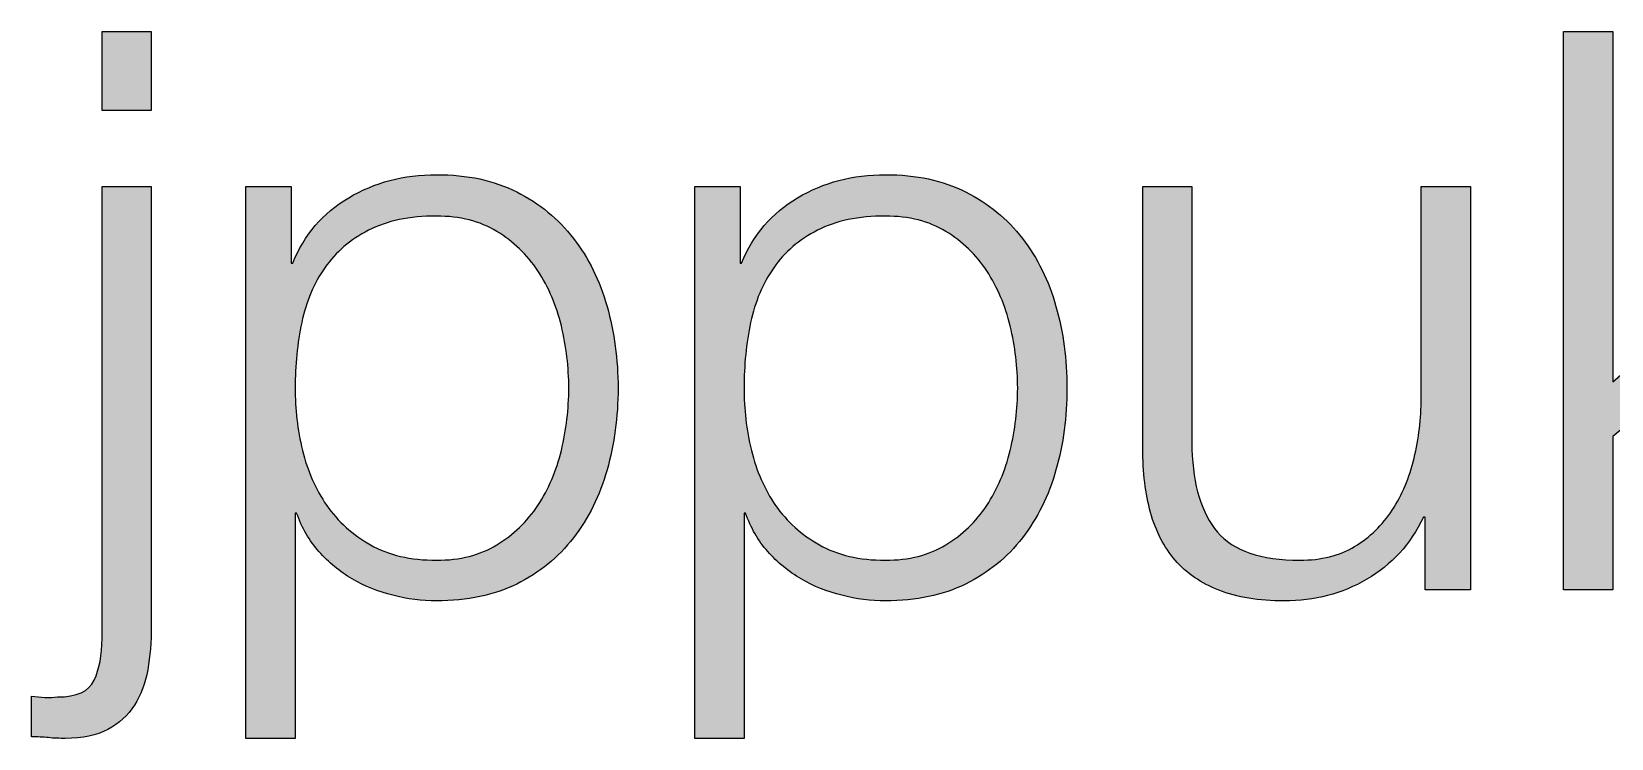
# Paper-space layout 'A4mask' of a CAD drawing. Extents: x 62 to 256, y -11 to 268.
# Drawn here: x 223.45 to 229.11, y 231.06 to 233.59 of the extents above; entities that cross this region are included whole.
import ezdxf
from ezdxf.enums import TextEntityAlignment as Align

# ---------------------------------------------------------------- set-up
doc = ezdxf.new("R2010")
doc.units = 0
doc.layers.get('0').update_dxf_attribs({"linetype": 'CONTINUOUS'})
doc.layers.get('Defpoints').update_dxf_attribs({"linetype": 'CONTINUOUS'})
doc.layers.add('JPP_Mask', color=7, linetype='CONTINUOUS')
doc.styles.add('JPP', font='arial.ttf')

# ---------------------------------------------------------------- blocks, each defined once
blk = doc.blocks.new('A4mask')
at = {"true_color": 0x004a91}
for points in [[(155.7227, 239.3429), (155.5462, 239.3429), (155.5462, 239.06), (155.7227, 239.06)], [(161.245, 238.1297), (161.8165, 237.3424), (162.0381, 237.3424), (161.3794, 238.2528), (161.996, 238.7881), (161.7607, 238.7881), (160.9594, 238.0876), (160.9594, 239.3429), (160.7829, 239.3429), (160.7829, 237.3424), (160.9594, 237.3424), (160.9594, 237.8917)]]:
    blk.add_hatch(color=154, dxfattribs=at).paths.add_polyline_path(points)
h = blk.add_hatch(color=154, dxfattribs=at)
edge = h.paths.add_edge_path()
edge.add_spline(control_points=[(155.7227, 237.2107), (155.7227, 237.2107), (155.7227, 238.7881), (155.7227, 238.7881), (155.7227, 238.7881), (155.6786, 238.7881), (155.6344, 238.7881)], knot_values=[13.49999, 13.49999, 13.49999, 13.49999, 14.49999, 14.49999, 14.49999, 15, 15, 15, 15], degree=3, periodic=0)
edge.add_spline(control_points=[(155.6344, 238.7881), (155.5903, 238.7881), (155.5462, 238.7881), (155.5462, 238.7881), (155.5462, 238.7881), (155.5462, 238.7881), (155.5462, 238.7881)], knot_values=[12.999756, 12.999756, 12.999756, 12.999756, 13.499746, 13.499746, 13.499746, 13.49999, 13.49999, 13.49999, 13.49999], degree=3, periodic=0)
edge.add_spline(control_points=[(155.5462, 238.7778), (155.5462, 238.7755), (155.5462, 238.7729), (155.5462, 238.7699)], knot_values=[12.937501, 12.937501, 12.937501, 12.937501, 12.953126, 12.953126, 12.953126, 12.953126], degree=3, periodic=0)
edge.add_spline(control_points=[(155.5462, 238.7699), (155.5462, 238.764), (155.5462, 238.7567), (155.5462, 238.7481)], knot_values=[12.906252, 12.906252, 12.906252, 12.906252, 12.937501, 12.937501, 12.937501, 12.937501], degree=3, periodic=0)
edge.add_spline(control_points=[(155.5462, 238.7481), (155.5462, 238.7395), (155.5462, 238.7296), (155.5462, 238.7185)], knot_values=[12.875002, 12.875002, 12.875002, 12.875002, 12.906252, 12.906252, 12.906252, 12.906252], degree=3, periodic=0)
edge.add_spline(control_points=[(155.5462, 238.7185), (155.5462, 238.6964), (155.5462, 238.6695), (155.5462, 238.6387)], knot_values=[12.812504, 12.812504, 12.812504, 12.812504, 12.875002, 12.875002, 12.875002, 12.875002], degree=3, periodic=0)
edge.add_spline(control_points=[(155.5462, 238.6387), (155.5462, 238.6078), (155.5462, 238.573), (155.5462, 238.5351)], knot_values=[12.750005, 12.750005, 12.750005, 12.750005, 12.812504, 12.812504, 12.812504, 12.812504], degree=3, periodic=0)
edge.add_spline(control_points=[(155.5462, 238.5351), (155.5462, 238.4592), (155.5462, 238.3706), (155.5462, 238.2757)], knot_values=[12.625008, 12.625008, 12.625008, 12.625008, 12.750005, 12.750005, 12.750005, 12.750005], degree=3, periodic=0)
edge.add_spline(control_points=[(155.5462, 238.2757), (155.5462, 238.1808), (155.5462, 238.0796), (155.5462, 237.9784)], knot_values=[12.50001, 12.50001, 12.50001, 12.50001, 12.625008, 12.625008, 12.625008, 12.625008], degree=3, periodic=0)
edge.add_spline(control_points=[(155.5462, 237.9784), (155.5462, 237.776), (155.5462, 237.5735), (155.5462, 237.4217)], knot_values=[12.250015, 12.250015, 12.250015, 12.250015, 12.50001, 12.50001, 12.50001, 12.50001], degree=3, periodic=0)
edge.add_spline(control_points=[(155.5462, 237.4217), (155.5462, 237.2699), (155.5462, 237.1686), (155.5462, 237.1686), (155.5462, 237.1088), (155.5366, 237.0588), (155.5181, 237.0188)], knot_values=[11, 11, 11, 11, 11.250015, 11.250015, 11.250015, 12.250015, 12.250015, 12.250015, 12.250015], degree=3, periodic=0)
edge.add_spline(control_points=[(155.5181, 237.0188), (155.4993, 236.9785), (155.4556, 236.9586), (155.3865, 236.9586)], knot_values=[10, 10, 10, 10, 11, 11, 11, 11], degree=3, periodic=0)
edge.add_spline(control_points=[(155.3865, 236.9586), (155.3735, 236.9566), (155.3584, 236.9562), (155.3417, 236.9573)], knot_values=[9, 9, 9, 9, 10, 10, 10, 10], degree=3, periodic=0)
edge.add_spline(control_points=[(155.3417, 236.9573), (155.3249, 236.9579), (155.3088, 236.9597), (155.2938, 236.9614)], knot_values=[8, 8, 8, 8, 9, 9, 9, 9], degree=3, periodic=0)
edge.add_spline(control_points=[(155.2938, 236.9614), (155.2938, 236.9614), (155.2938, 236.8157), (155.2938, 236.8157), (155.3146, 236.8157), (155.3345, 236.8146), (155.3543, 236.8129)], knot_values=[6, 6, 6, 6, 7, 7, 7, 8, 8, 8, 8], degree=3, periodic=0)
edge.add_spline(control_points=[(155.3543, 236.8129), (155.3738, 236.8109), (155.394, 236.8102), (155.4145, 236.8102)], knot_values=[5, 5, 5, 5, 6, 6, 6, 6], degree=3, periodic=0)
edge.add_spline(control_points=[(155.4145, 236.8102), (155.4761, 236.8102), (155.527, 236.8208), (155.5671, 236.8423)], knot_values=[4, 4, 4, 4, 5, 5, 5, 5], degree=3, periodic=0)
edge.add_spline(control_points=[(155.5671, 236.8423), (155.6074, 236.8639), (155.6389, 236.8926), (155.6625, 236.9292)], knot_values=[3, 3, 3, 3, 4, 4, 4, 4], degree=3, periodic=0)
edge.add_spline(control_points=[(155.6625, 236.9292), (155.6857, 236.9655), (155.7015, 237.0079), (155.71, 237.0564), (155.7186, 237.105), (155.7227, 237.1567), (155.7227, 237.2107)], knot_values=[1, 1, 1, 1, 2, 2, 2, 3, 3, 3, 3], degree=3, periodic=0)
h = blk.add_hatch(color=154, dxfattribs=at)
edge = h.paths.add_edge_path(flags=16)
edge.add_spline(control_points=[(157.192, 238.2881), (157.1742, 238.3616), (157.1462, 238.4276), (157.1079, 238.4854), (157.0696, 238.5436), (157.0206, 238.5908), (156.9608, 238.627), (156.9009, 238.6636), (156.8291, 238.6817), (156.745, 238.6817), (156.6478, 238.6817), (156.5668, 238.665), (156.5015, 238.6311), (156.4358, 238.5976), (156.3838, 238.5528), (156.3445, 238.4967), (156.3051, 238.4406), (156.2778, 238.3753), (156.2617, 238.3007), (156.246, 238.2258), (156.2381, 238.1475), (156.2381, 238.0654), (156.2381, 237.9905), (156.2467, 237.9163), (156.2644, 237.8424), (156.2822, 237.7685), (156.3113, 237.7029), (156.3513, 237.6451), (156.3917, 237.5869), (156.444, 237.5401), (156.5083, 237.5035), (156.5729, 237.4672), (156.6516, 237.4487), (156.745, 237.4487), (156.8291, 237.4487), (156.9009, 237.4672), (156.9608, 237.5035), (157.0206, 237.5401), (157.0696, 237.5869), (157.1079, 237.6451), (157.1462, 237.7029), (157.1742, 237.7685), (157.192, 237.8424), (157.2098, 237.9163), (157.2187, 237.9905), (157.2187, 238.0654), (157.2187, 238.14), (157.2098, 238.2142), (157.192, 238.2881)], knot_values=[0, 0, 0, 0, 1, 1, 1, 2, 2, 2, 3, 3, 3, 4, 4, 4, 5, 5, 5, 6, 6, 6, 7, 7, 7, 8, 8, 8, 9, 9, 9, 10, 10, 10, 11, 11, 11, 12, 12, 12, 13, 13, 13, 14, 14, 14, 15, 15, 15, 16, 16, 16, 16], degree=3, periodic=0)
edge = h.paths.add_edge_path()
edge.add_spline(control_points=[(156.2241, 238.7881), (156.2241, 238.7881), (156.2241, 238.5135), (156.2241, 238.5135), (156.2241, 238.5135), (156.2296, 238.5135), (156.2296, 238.5135), (156.2706, 238.6144), (156.3373, 238.6923), (156.43, 238.7474), (156.5223, 238.8025), (156.6273, 238.8302), (156.745, 238.8302), (156.8555, 238.8302), (156.9509, 238.8096), (157.0323, 238.7686), (157.1137, 238.7276), (157.1814, 238.6718), (157.2354, 238.6017), (157.2895, 238.5319), (157.3298, 238.4505), (157.3558, 238.3582), (157.3822, 238.2655), (157.3952, 238.168), (157.3952, 238.0654), (157.3952, 237.9625), (157.3822, 237.865), (157.3558, 237.7723), (157.3298, 237.6799), (157.2895, 237.5989), (157.2354, 237.5288), (157.1814, 237.4587), (157.1137, 237.4036), (157.0323, 237.3632), (156.9509, 237.3232), (156.8555, 237.303), (156.745, 237.303), (156.6926, 237.303), (156.6403, 237.3099), (156.5883, 237.3229), (156.536, 237.3359), (156.4874, 237.3554), (156.4426, 237.3817), (156.3978, 237.4077), (156.3578, 237.4405), (156.3233, 237.4795), (156.2887, 237.5189), (156.2624, 237.5647), (156.2436, 237.617), (156.2436, 237.617), (156.2381, 237.617), (156.2381, 237.617), (156.2381, 237.617), (156.2381, 236.8102), (156.2381, 236.8102), (156.2381, 236.8102), (156.0616, 236.8102), (156.0616, 236.8102), (156.0616, 236.8102), (156.0616, 238.7881), (156.0616, 238.7881), (156.0616, 238.7881), (156.2241, 238.7881), (156.2241, 238.7881)], knot_values=[0, 0, 0, 0, 1, 1, 1, 2, 2, 2, 3, 3, 3, 4, 4, 4, 5, 5, 5, 6, 6, 6, 7, 7, 7, 8, 8, 8, 9, 9, 9, 10, 10, 10, 11, 11, 11, 12, 12, 12, 13, 13, 13, 14, 14, 14, 15, 15, 15, 16, 16, 16, 17, 17, 17, 18, 18, 18, 19, 19, 19, 20, 20, 20, 21, 21, 21, 21], degree=3, periodic=0)
h = blk.add_hatch(color=154, dxfattribs=at)
edge = h.paths.add_edge_path()
edge.add_spline(control_points=[(158.6408, 237.3632), (158.7222, 237.4036), (158.7899, 237.4587), (158.844, 237.5288), (158.898, 237.5989), (158.9384, 237.6799), (158.9644, 237.7723)], knot_values=[9, 9, 9, 9, 10, 10, 10, 11, 11, 11, 11], degree=3, periodic=0)
edge.add_spline(control_points=[(158.9644, 237.7723), (158.9907, 237.865), (159.0037, 237.9625), (159.0037, 238.0654)], knot_values=[8, 8, 8, 8, 9, 9, 9, 9], degree=3, periodic=0)
edge.add_spline(control_points=[(159.0037, 238.0654), (159.0037, 238.168), (158.9907, 238.2655), (158.9644, 238.3582)], knot_values=[7, 7, 7, 7, 8, 8, 8, 8], degree=3, periodic=0)
edge.add_spline(control_points=[(158.9644, 238.3582), (158.9384, 238.4505), (158.898, 238.5319), (158.844, 238.6017)], knot_values=[6, 6, 6, 6, 7, 7, 7, 7], degree=3, periodic=0)
edge.add_spline(control_points=[(158.844, 238.6017), (158.7899, 238.6718), (158.7222, 238.7276), (158.6408, 238.7686), (158.5594, 238.8096), (158.464, 238.8302), (158.3535, 238.8302)], knot_values=[4, 4, 4, 4, 5, 5, 5, 6, 6, 6, 6], degree=3, periodic=0)
edge.add_spline(control_points=[(158.3535, 238.8302), (158.2358, 238.8302), (158.1308, 238.8025), (158.0385, 238.7474)], knot_values=[3, 3, 3, 3, 4, 4, 4, 4], degree=3, periodic=0)
edge.add_spline(control_points=[(158.0385, 238.7474), (157.9458, 238.6923), (157.8791, 238.6144), (157.8381, 238.5135)], knot_values=[2, 2, 2, 2, 3, 3, 3, 3], degree=3, periodic=0)
edge.add_spline(control_points=[(157.8326, 238.5135), (157.8326, 238.5135), (157.8326, 238.5821), (157.8326, 238.6508)], knot_values=[0.5, 0.5, 0.5, 0.5, 1, 1, 1, 1], degree=3, periodic=0)
edge.add_spline(control_points=[(157.8326, 238.6508), (157.8326, 238.7194), (157.8326, 238.7881), (157.8326, 238.7881), (157.8326, 238.7881), (157.8167, 238.7881), (157.7949, 238.7881)], knot_values=[20.687456, 20.687456, 20.687456, 20.687456, 21.187456, 21.187456, 21.187456, 21.5, 21.5, 21.5, 21.5], degree=3, periodic=0)
edge.add_spline(control_points=[(157.7949, 238.7881), (157.7731, 238.7881), (157.7453, 238.7881), (157.7215, 238.7881)], knot_values=[20.374962, 20.374962, 20.374962, 20.374962, 20.687456, 20.687456, 20.687456, 20.687456], degree=3, periodic=0)
edge.add_spline(control_points=[(157.7215, 238.7881), (157.7096, 238.7881), (157.6987, 238.7881), (157.6901, 238.7881)], knot_values=[20.218716, 20.218716, 20.218716, 20.218716, 20.374962, 20.374962, 20.374962, 20.374962], degree=3, periodic=0)
edge.add_spline(control_points=[(157.6701, 238.7881), (157.6701, 238.7881), (157.6701, 238.7881), (157.6701, 238.7881), (157.6701, 238.7881), (157.6701, 238.7881), (157.6701, 238.7881)], knot_values=[19.999756, 19.999756, 19.999756, 19.999756, 20.001191, 20.001191, 20.001191, 20.001435, 20.001435, 20.001435, 20.001435], degree=3, periodic=0)
edge.add_spline(control_points=[(157.6701, 238.7867), (157.6701, 238.7843), (157.6701, 238.779), (157.6701, 238.771)], knot_values=[19.945284, 19.945284, 19.945284, 19.945284, 19.984345, 19.984345, 19.984345, 19.984345], degree=3, periodic=0)
edge.add_spline(control_points=[(157.6701, 238.771), (157.6701, 238.763), (157.6701, 238.7523), (157.6701, 238.7392)], knot_values=[19.906222, 19.906222, 19.906222, 19.906222, 19.945284, 19.945284, 19.945284, 19.945284], degree=3, periodic=0)
edge.add_spline(control_points=[(157.6701, 238.7392), (157.6701, 238.7129), (157.6701, 238.6768), (157.6701, 238.6328)], knot_values=[19.828098, 19.828098, 19.828098, 19.828098, 19.906222, 19.906222, 19.906222, 19.906222], degree=3, periodic=0)
edge.add_spline(control_points=[(157.6701, 238.6328), (157.6701, 238.5889), (157.6701, 238.5369), (157.6701, 238.479)], knot_values=[19.749975, 19.749975, 19.749975, 19.749975, 19.828098, 19.828098, 19.828098, 19.828098], degree=3, periodic=0)
edge.add_spline(control_points=[(157.6701, 238.479), (157.6701, 238.2472), (157.6701, 237.9188), (157.6701, 237.6146)], knot_values=[19.437481, 19.437481, 19.437481, 19.437481, 19.749975, 19.749975, 19.749975, 19.749975], degree=3, periodic=0)
edge.add_spline(control_points=[(157.6701, 237.6146), (157.6701, 237.3104), (157.6701, 237.0304), (157.6701, 236.8952)], knot_values=[19.124987, 19.124987, 19.124987, 19.124987, 19.437481, 19.437481, 19.437481, 19.437481], degree=3, periodic=0)
edge.add_spline(control_points=[(157.6701, 236.8952), (157.6701, 236.8783), (157.6701, 236.8636), (157.6701, 236.8515)], knot_values=[19.085926, 19.085926, 19.085926, 19.085926, 19.124987, 19.124987, 19.124987, 19.124987], degree=3, periodic=0)
edge.add_spline(control_points=[(157.6701, 236.8515), (157.6701, 236.8394), (157.6701, 236.8297), (157.6701, 236.8228)], knot_values=[19.046864, 19.046864, 19.046864, 19.046864, 19.085926, 19.085926, 19.085926, 19.085926], degree=3, periodic=0)
edge.add_spline(control_points=[(157.6701, 236.8102), (157.6701, 236.8102), (157.6701, 236.8102), (157.6701, 236.8102), (157.6701, 236.8102), (157.6701, 236.8102), (157.6701, 236.8102)], knot_values=[18.999258, 18.999258, 18.999258, 18.999258, 18.999583, 18.999583, 18.999583, 19.000326, 19.000326, 19.000326, 19.000326], degree=3, periodic=0)
edge.add_spline(control_points=[(157.676, 236.8102), (157.6787, 236.8102), (157.6822, 236.8102), (157.6864, 236.8102)], knot_values=[18.812494, 18.812494, 18.812494, 18.812494, 18.890617, 18.890617, 18.890617, 18.890617], degree=3, periodic=0)
edge.add_spline(control_points=[(157.6864, 236.8102), (157.6948, 236.8102), (157.7059, 236.8102), (157.7184, 236.8102)], knot_values=[18.656247, 18.656247, 18.656247, 18.656247, 18.812494, 18.812494, 18.812494, 18.812494], degree=3, periodic=0)
edge.add_spline(control_points=[(157.7184, 236.8102), (157.7308, 236.8102), (157.7446, 236.8102), (157.7584, 236.8102)], knot_values=[18.5, 18.5, 18.5, 18.5, 18.656247, 18.656247, 18.656247, 18.656247], degree=3, periodic=0)
edge.add_spline(control_points=[(157.7584, 236.8102), (157.7722, 236.8102), (157.786, 236.8102), (157.7984, 236.8102)], knot_values=[18.343753, 18.343753, 18.343753, 18.343753, 18.5, 18.5, 18.5, 18.5], degree=3, periodic=0)
edge.add_spline(control_points=[(157.7984, 236.8102), (157.8108, 236.8102), (157.8219, 236.8102), (157.8303, 236.8102)], knot_values=[18.187506, 18.187506, 18.187506, 18.187506, 18.343753, 18.343753, 18.343753, 18.343753], degree=3, periodic=0)
edge.add_spline(control_points=[(157.8466, 236.8102), (157.8466, 236.8102), (157.8466, 236.8102), (157.8466, 236.8102), (157.8466, 236.8102), (157.8466, 236.8102), (157.8466, 236.8102)], knot_values=[17.999522, 17.999522, 17.999522, 17.999522, 18.000874, 18.000874, 18.000874, 18.001353, 18.001353, 18.001353, 18.001353], degree=3, periodic=0)
edge.add_spline(control_points=[(157.8466, 236.8153), (157.8466, 236.8182), (157.8466, 236.8221), (157.8466, 236.827)], knot_values=[17.914074, 17.914074, 17.914074, 17.914074, 17.953136, 17.953136, 17.953136, 17.953136], degree=3, periodic=0)
edge.add_spline(control_points=[(157.8466, 236.827), (157.8466, 236.832), (157.8466, 236.838), (157.8466, 236.8448)], knot_values=[17.875012, 17.875012, 17.875012, 17.875012, 17.914074, 17.914074, 17.914074, 17.914074], degree=3, periodic=0)
edge.add_spline(control_points=[(157.8466, 236.8448), (157.8466, 236.9), (157.8466, 237.0142), (157.8466, 237.1383)], knot_values=[17.562519, 17.562519, 17.562519, 17.562519, 17.875012, 17.875012, 17.875012, 17.875012], degree=3, periodic=0)
edge.add_spline(control_points=[(157.8466, 237.1383), (157.8466, 237.2624), (157.8466, 237.3964), (157.8466, 237.4909)], knot_values=[17.250025, 17.250025, 17.250025, 17.250025, 17.562519, 17.562519, 17.562519, 17.562519], degree=3, periodic=0)
edge.add_spline(control_points=[(157.8466, 237.4909), (157.8466, 237.5146), (157.8466, 237.5357), (157.8466, 237.5537)], knot_values=[17.171902, 17.171902, 17.171902, 17.171902, 17.250025, 17.250025, 17.250025, 17.250025], degree=3, periodic=0)
edge.add_spline(control_points=[(157.8466, 237.5537), (157.8466, 237.5716), (157.8466, 237.5863), (157.8466, 237.5971)], knot_values=[17.093778, 17.093778, 17.093778, 17.093778, 17.171902, 17.171902, 17.171902, 17.171902], degree=3, periodic=0)
edge.add_spline(control_points=[(157.8466, 237.5971), (157.8466, 237.6024), (157.8466, 237.6068), (157.8466, 237.61)], knot_values=[17.054716, 17.054716, 17.054716, 17.054716, 17.093778, 17.093778, 17.093778, 17.093778], degree=3, periodic=0)
edge.add_spline(control_points=[(157.8466, 237.61), (157.8466, 237.6133), (157.8466, 237.6155), (157.8466, 237.6164)], knot_values=[17.015655, 17.015655, 17.015655, 17.015655, 17.054716, 17.054716, 17.054716, 17.054716], degree=3, periodic=0)
edge.add_spline(control_points=[(157.8466, 237.6164), (157.8466, 237.6166), (157.8466, 237.6167), (157.8466, 237.6167)], knot_values=[17.010772, 17.010772, 17.010772, 17.010772, 17.015655, 17.015655, 17.015655, 17.015655], degree=3, periodic=0)
edge.add_spline(control_points=[(157.8466, 237.6167), (157.8466, 237.6168), (157.8466, 237.6169), (157.8466, 237.6169)], knot_values=[17.005889, 17.005889, 17.005889, 17.005889, 17.010772, 17.010772, 17.010772, 17.010772], degree=3, periodic=0)
edge.add_spline(control_points=[(157.8466, 237.6169), (157.8466, 237.617), (157.8466, 237.617), (157.8466, 237.617)], knot_values=[17.003448, 17.003448, 17.003448, 17.003448, 17.005889, 17.005889, 17.005889, 17.005889], degree=3, periodic=0)
edge.add_spline(control_points=[(157.8466, 237.617), (157.8466, 237.617), (157.8466, 237.617), (157.8466, 237.617)], knot_values=[17.001007, 17.001007, 17.001007, 17.001007, 17.003448, 17.003448, 17.003448, 17.003448], degree=3, periodic=0)
edge.add_spline(control_points=[(157.8466, 237.617), (157.8466, 237.617), (157.8466, 237.617), (157.8466, 237.617), (157.8466, 237.617), (157.8466, 237.617), (157.8466, 237.617)], knot_values=[16.996124, 16.996124, 16.996124, 16.996124, 16.996825, 16.996825, 16.996825, 17.000701, 17.000701, 17.000701, 17.000701], degree=3, periodic=0)
edge.add_spline(control_points=[(157.8466, 237.617), (157.8466, 237.617), (157.8466, 237.617), (157.8466, 237.617)], knot_values=[16.986358, 16.986358, 16.986358, 16.986358, 16.996124, 16.996124, 16.996124, 16.996124], degree=3, periodic=0)
edge.add_spline(control_points=[(157.8466, 237.617), (157.8466, 237.617), (157.8466, 237.617), (157.8466, 237.617)], knot_values=[16.976593, 16.976593, 16.976593, 16.976593, 16.986358, 16.986358, 16.986358, 16.986358], degree=3, periodic=0)
edge.add_spline(control_points=[(157.8466, 237.617), (157.8466, 237.617), (157.8466, 237.617), (157.8467, 237.617)], knot_values=[16.957062, 16.957062, 16.957062, 16.957062, 16.976593, 16.976593, 16.976593, 16.976593], degree=3, periodic=0)
edge.add_spline(control_points=[(157.8467, 237.617), (157.8467, 237.617), (157.8467, 237.617), (157.8467, 237.617)], knot_values=[16.937531, 16.937531, 16.937531, 16.937531, 16.957062, 16.957062, 16.957062, 16.957062], degree=3, periodic=0)
edge.add_spline(control_points=[(157.8467, 237.617), (157.8468, 237.617), (157.847, 237.617), (157.8473, 237.617)], knot_values=[16.781284, 16.781284, 16.781284, 16.781284, 16.937531, 16.937531, 16.937531, 16.937531], degree=3, periodic=0)
edge.add_spline(control_points=[(157.8473, 237.617), (157.8476, 237.617), (157.848, 237.617), (157.8484, 237.617)], knot_values=[16.625037, 16.625037, 16.625037, 16.625037, 16.781284, 16.781284, 16.781284, 16.781284], degree=3, periodic=0)
edge.add_spline(control_points=[(157.8484, 237.617), (157.8492, 237.617), (157.8501, 237.617), (157.8508, 237.617)], knot_values=[16.312544, 16.312544, 16.312544, 16.312544, 16.625037, 16.625037, 16.625037, 16.625037], degree=3, periodic=0)
edge.add_spline(control_points=[(157.8508, 237.617), (157.8516, 237.617), (157.8521, 237.617), (157.8521, 237.617), (157.8709, 237.5647), (157.8972, 237.5189), (157.9318, 237.4795)], knot_values=[15, 15, 15, 15, 15.312544, 15.312544, 15.312544, 16.312544, 16.312544, 16.312544, 16.312544], degree=3, periodic=0)
edge.add_spline(control_points=[(157.9318, 237.4795), (157.9663, 237.4405), (158.0064, 237.4077), (158.0512, 237.3817)], knot_values=[14, 14, 14, 14, 15, 15, 15, 15], degree=3, periodic=0)
edge.add_spline(control_points=[(158.0512, 237.3817), (158.096, 237.3554), (158.1445, 237.3359), (158.1969, 237.3229)], knot_values=[13, 13, 13, 13, 14, 14, 14, 14], degree=3, periodic=0)
edge.add_spline(control_points=[(158.1969, 237.3229), (158.2488, 237.3099), (158.3012, 237.303), (158.3535, 237.303)], knot_values=[12, 12, 12, 12, 13, 13, 13, 13], degree=3, periodic=0)
edge.add_spline(control_points=[(158.3535, 237.303), (158.464, 237.303), (158.5594, 237.3232), (158.6408, 237.3632)], knot_values=[11, 11, 11, 11, 12, 12, 12, 12], degree=3, periodic=0)
edge = h.paths.add_edge_path(flags=16)
edge.add_spline(control_points=[(157.9598, 237.6451), (157.9198, 237.7029), (157.8907, 237.7685), (157.873, 237.8424), (157.8552, 237.9163), (157.8466, 237.9905), (157.8466, 238.0654)], knot_values=[7, 7, 7, 7, 8, 8, 8, 9, 9, 9, 9], degree=3, periodic=0)
edge.add_spline(control_points=[(157.8466, 238.0654), (157.8466, 238.1475), (157.8545, 238.2258), (157.8702, 238.3007)], knot_values=[6, 6, 6, 6, 7, 7, 7, 7], degree=3, periodic=0)
edge.add_spline(control_points=[(157.8702, 238.3007), (157.8863, 238.3753), (157.9137, 238.4406), (157.953, 238.4967), (157.9923, 238.5528), (158.0443, 238.5976), (158.11, 238.6311)], knot_values=[4, 4, 4, 4, 5, 5, 5, 6, 6, 6, 6], degree=3, periodic=0)
edge.add_spline(control_points=[(158.11, 238.6311), (158.1753, 238.665), (158.2564, 238.6817), (158.3535, 238.6817)], knot_values=[3, 3, 3, 3, 4, 4, 4, 4], degree=3, periodic=0)
edge.add_spline(control_points=[(158.3535, 238.6817), (158.4376, 238.6817), (158.5095, 238.6636), (158.5693, 238.627)], knot_values=[2, 2, 2, 2, 3, 3, 3, 3], degree=3, periodic=0)
edge.add_spline(control_points=[(158.5693, 238.627), (158.6292, 238.5908), (158.6781, 238.5436), (158.7164, 238.4854)], knot_values=[1, 1, 1, 1, 2, 2, 2, 2], degree=3, periodic=0)
edge.add_spline(control_points=[(158.7164, 238.4854), (158.7547, 238.4276), (158.7827, 238.3616), (158.8005, 238.2881)], knot_values=[0, 0, 0, 0, 1, 1, 1, 1], degree=3, periodic=0)
edge.add_spline(control_points=[(158.8005, 238.2881), (158.8183, 238.2142), (158.8272, 238.14), (158.8272, 238.0654)], knot_values=[15, 15, 15, 15, 16, 16, 16, 16], degree=3, periodic=0)
edge.add_spline(control_points=[(158.8272, 238.0654), (158.8272, 237.9905), (158.8183, 237.9163), (158.8005, 237.8424), (158.7827, 237.7685), (158.7547, 237.7029), (158.7164, 237.6451)], knot_values=[13, 13, 13, 13, 14, 14, 14, 15, 15, 15, 15], degree=3, periodic=0)
edge.add_spline(control_points=[(158.7164, 237.6451), (158.6781, 237.5869), (158.6292, 237.5401), (158.5693, 237.5035)], knot_values=[12, 12, 12, 12, 13, 13, 13, 13], degree=3, periodic=0)
edge.add_spline(control_points=[(158.5693, 237.5035), (158.5095, 237.4672), (158.4376, 237.4487), (158.3535, 237.4487)], knot_values=[11, 11, 11, 11, 12, 12, 12, 12], degree=3, periodic=0)
edge.add_spline(control_points=[(158.3535, 237.4487), (158.2601, 237.4487), (158.1815, 237.4672), (158.1168, 237.5035)], knot_values=[10, 10, 10, 10, 11, 11, 11, 11], degree=3, periodic=0)
edge.add_spline(control_points=[(158.1168, 237.5035), (158.0525, 237.5401), (158.0002, 237.5869), (157.9598, 237.6451)], knot_values=[9, 9, 9, 9, 10, 10, 10, 10], degree=3, periodic=0)
h = blk.add_hatch(color=154, dxfattribs=at)
edge = h.paths.add_edge_path()
edge.add_spline(control_points=[(160.4494, 237.3424), (160.4494, 237.3424), (160.4494, 237.7038), (160.4494, 238.0653)], knot_values=[19.49999, 19.49999, 19.49999, 19.49999, 19.99998, 19.99998, 19.99998, 19.99998], degree=3, periodic=0)
edge.add_spline(control_points=[(160.4494, 238.0653), (160.4494, 238.4267), (160.4494, 238.7881), (160.4494, 238.7881), (160.4494, 238.7881), (160.4494, 238.7881), (160.4494, 238.7881)], knot_values=[18.999023, 18.999023, 18.999023, 18.999023, 19.499013, 19.499013, 19.499013, 19.49999, 19.49999, 19.49999, 19.49999], degree=3, periodic=0)
edge.add_spline(control_points=[(160.4418, 238.7881), (160.4394, 238.7881), (160.4365, 238.7881), (160.4331, 238.7881)], knot_values=[18.812504, 18.812504, 18.812504, 18.812504, 18.875002, 18.875002, 18.875002, 18.875002], degree=3, periodic=0)
edge.add_spline(control_points=[(160.4331, 238.7881), (160.4298, 238.7881), (160.426, 238.7881), (160.4218, 238.7881)], knot_values=[18.750005, 18.750005, 18.750005, 18.750005, 18.812504, 18.812504, 18.812504, 18.812504], degree=3, periodic=0)
edge.add_spline(control_points=[(160.4218, 238.7881), (160.4136, 238.7881), (160.4039, 238.7881), (160.3936, 238.7881)], knot_values=[18.625007, 18.625007, 18.625007, 18.625007, 18.750005, 18.750005, 18.750005, 18.750005], degree=3, periodic=0)
edge.add_spline(control_points=[(160.3936, 238.7881), (160.3832, 238.7881), (160.3722, 238.7881), (160.3612, 238.7881)], knot_values=[18.50001, 18.50001, 18.50001, 18.50001, 18.625007, 18.625007, 18.625007, 18.625007], degree=3, periodic=0)
edge.add_spline(control_points=[(160.3612, 238.7881), (160.3391, 238.7881), (160.3171, 238.7881), (160.3005, 238.7881)], knot_values=[18.250015, 18.250015, 18.250015, 18.250015, 18.50001, 18.50001, 18.50001, 18.50001], degree=3, periodic=0)
edge.add_spline(control_points=[(160.3005, 238.7881), (160.284, 238.7881), (160.2729, 238.7881), (160.2729, 238.7881), (160.2729, 238.7881), (160.2729, 238.7881), (160.2729, 238.7881)], knot_values=[17.999532, 17.999532, 17.999532, 17.999532, 18.249547, 18.249547, 18.249547, 18.250015, 18.250015, 18.250015, 18.250015], degree=3, periodic=0)
edge.add_spline(control_points=[(160.2729, 238.7796), (160.2729, 238.7768), (160.2729, 238.7734), (160.2729, 238.7693)], knot_values=[17.906272, 17.906272, 17.906272, 17.906272, 17.937521, 17.937521, 17.937521, 17.937521], degree=3, periodic=0)
edge.add_spline(control_points=[(160.2729, 238.7693), (160.2729, 238.7653), (160.2729, 238.7607), (160.2729, 238.7555)], knot_values=[17.875022, 17.875022, 17.875022, 17.875022, 17.906272, 17.906272, 17.906272, 17.906272], degree=3, periodic=0)
edge.add_spline(control_points=[(160.2729, 238.7555), (160.2729, 238.7451), (160.2729, 238.7325), (160.2729, 238.718)], knot_values=[17.812524, 17.812524, 17.812524, 17.812524, 17.875022, 17.875022, 17.875022, 17.875022], degree=3, periodic=0)
edge.add_spline(control_points=[(160.2729, 238.718), (160.2729, 238.7036), (160.2729, 238.6873), (160.2729, 238.6695)], knot_values=[17.750025, 17.750025, 17.750025, 17.750025, 17.812524, 17.812524, 17.812524, 17.812524], degree=3, periodic=0)
edge.add_spline(control_points=[(160.2729, 238.6695), (160.2729, 238.6339), (160.2729, 238.5924), (160.2729, 238.5479)], knot_values=[17.625028, 17.625028, 17.625028, 17.625028, 17.750025, 17.750025, 17.750025, 17.750025], degree=3, periodic=0)
edge.add_spline(control_points=[(160.2729, 238.5479), (160.2729, 238.5034), (160.2729, 238.4559), (160.2729, 238.4085)], knot_values=[17.50003, 17.50003, 17.50003, 17.50003, 17.625028, 17.625028, 17.625028, 17.625028], degree=3, periodic=0)
edge.add_spline(control_points=[(160.2729, 238.4085), (160.2729, 238.3136), (160.2729, 238.2187), (160.2729, 238.1475)], knot_values=[17.250035, 17.250035, 17.250035, 17.250035, 17.50003, 17.50003, 17.50003, 17.50003], degree=3, periodic=0)
edge.add_spline(control_points=[(160.2729, 238.1475), (160.2729, 238.0763), (160.2729, 238.0288), (160.2729, 238.0288), (160.2729, 237.956), (160.2644, 237.8845), (160.2476, 237.8144)], knot_values=[16, 16, 16, 16, 16.250035, 16.250035, 16.250035, 17.250035, 17.250035, 17.250035, 17.250035], degree=3, periodic=0)
edge.add_spline(control_points=[(160.2476, 237.8144), (160.2309, 237.7446), (160.2045, 237.6823), (160.1693, 237.6283)], knot_values=[15, 15, 15, 15, 16, 16, 16, 16], degree=3, periodic=0)
edge.add_spline(control_points=[(160.1693, 237.6283), (160.1337, 237.5739), (160.0889, 237.5305), (160.0345, 237.498)], knot_values=[14, 14, 14, 14, 15, 15, 15, 15], degree=3, periodic=0)
edge.add_spline(control_points=[(160.0345, 237.498), (159.9805, 237.4652), (159.9152, 237.4487), (159.8386, 237.4487)], knot_values=[13, 13, 13, 13, 14, 14, 14, 14], degree=3, periodic=0)
edge.add_spline(control_points=[(159.8386, 237.4487), (159.6983, 237.4487), (159.5998, 237.4826), (159.5431, 237.5496)], knot_values=[12, 12, 12, 12, 13, 13, 13, 13], degree=3, periodic=0)
edge.add_spline(control_points=[(159.5431, 237.5496), (159.4859, 237.617), (159.4555, 237.7159), (159.4517, 237.8469)], knot_values=[11, 11, 11, 11, 12, 12, 12, 12], degree=3, periodic=0)
edge.add_spline(control_points=[(159.4517, 237.8469), (159.4517, 237.8469), (159.4517, 238.7881), (159.4517, 238.7881), (159.4517, 238.7881), (159.4076, 238.7881), (159.3635, 238.7881)], knot_values=[9.5, 9.5, 9.5, 9.5, 10.5, 10.5, 10.5, 11, 11, 11, 11], degree=3, periodic=0)
edge.add_spline(control_points=[(159.3635, 238.7881), (159.3194, 238.7881), (159.2753, 238.7881), (159.2753, 238.7881), (159.2753, 238.7881), (159.2753, 238.5535), (159.2753, 238.3188)], knot_values=[8.5, 8.5, 8.5, 8.5, 9, 9, 9, 9.5, 9.5, 9.5, 9.5], degree=3, periodic=0)
edge.add_spline(control_points=[(159.2753, 238.3188), (159.2753, 238.0842), (159.2753, 237.8496), (159.2753, 237.8496), (159.2753, 237.7634), (159.2848, 237.6871), (159.3033, 237.6198)], knot_values=[7, 7, 7, 7, 7.5, 7.5, 7.5, 8.5, 8.5, 8.5, 8.5], degree=3, periodic=0)
edge.add_spline(control_points=[(159.3033, 237.6198), (159.3221, 237.5524), (159.3515, 237.4956), (159.3915, 237.4487)], knot_values=[6, 6, 6, 6, 7, 7, 7, 7], degree=3, periodic=0)
edge.add_spline(control_points=[(159.3915, 237.4487), (159.4319, 237.4022), (159.4842, 237.3663), (159.5485, 237.341), (159.6128, 237.3157), (159.6908, 237.303), (159.7825, 237.303)], knot_values=[4, 4, 4, 4, 5, 5, 5, 6, 6, 6, 6], degree=3, periodic=0)
edge.add_spline(control_points=[(159.7825, 237.303), (159.8909, 237.303), (159.9894, 237.3287), (160.078, 237.3803)], knot_values=[3, 3, 3, 3, 4, 4, 4, 4], degree=3, periodic=0)
edge.add_spline(control_points=[(160.078, 237.3803), (160.1669, 237.4316), (160.2346, 237.5059), (160.2811, 237.603)], knot_values=[2, 2, 2, 2, 3, 3, 3, 3], degree=3, periodic=0)
edge.add_spline(control_points=[(160.287, 237.603), (160.287, 237.603), (160.287, 237.5378), (160.287, 237.4727)], knot_values=[0.5, 0.5, 0.5, 0.5, 1, 1, 1, 1], degree=3, periodic=0)
edge.add_spline(control_points=[(160.287, 237.4727), (160.287, 237.4075), (160.287, 237.3424), (160.287, 237.3424), (160.287, 237.3424), (160.2971, 237.3424), (160.3123, 237.3424)], knot_values=[20.749965, 20.749965, 20.749965, 20.749965, 21.249965, 21.249965, 21.249965, 21.5, 21.5, 21.5, 21.5], degree=3, periodic=0)
edge.add_spline(control_points=[(160.3123, 237.3424), (160.3276, 237.3424), (160.3479, 237.3424), (160.3682, 237.3424)], knot_values=[20.49997, 20.49997, 20.49997, 20.49997, 20.749965, 20.749965, 20.749965, 20.749965], degree=3, periodic=0)
edge.add_spline(control_points=[(160.3682, 237.3424), (160.3783, 237.3424), (160.3885, 237.3424), (160.398, 237.3424)], knot_values=[20.374972, 20.374972, 20.374972, 20.374972, 20.49997, 20.49997, 20.49997, 20.49997], degree=3, periodic=0)
edge.add_spline(control_points=[(160.398, 237.3424), (160.4075, 237.3424), (160.4164, 237.3424), (160.424, 237.3424)], knot_values=[20.249975, 20.249975, 20.249975, 20.249975, 20.374972, 20.374972, 20.374972, 20.374972], degree=3, periodic=0)
edge.add_spline(control_points=[(160.4344, 237.3424), (160.4375, 237.3424), (160.4402, 237.3424), (160.4424, 237.3424)], knot_values=[20.124977, 20.124977, 20.124977, 20.124977, 20.187476, 20.187476, 20.187476, 20.187476], degree=3, periodic=0)
edge.add_spline(control_points=[(160.4494, 237.3424), (160.4494, 237.3424), (160.4494, 237.3424), (160.4494, 237.3424), (160.4494, 237.3424), (160.4494, 237.3424), (160.4494, 237.3424)], knot_values=[19.99998, 19.99998, 19.99998, 19.99998, 20, 20, 20, 20.001445, 20.001445, 20.001445, 20.001445], degree=3, periodic=0)
at = {"layer": 'Defpoints', "color": 154, "true_color": 0x004a91}
for points in [[(155.7227, 239.3429), (155.7227, 239.06), (155.5462, 239.06), (155.5462, 239.3429), (155.7227, 239.3429)], [(160.9594, 239.3429), (160.9594, 238.0876), (161.7607, 238.7881), (161.996, 238.7881), (161.3794, 238.2528), (162.0381, 237.3424), (161.8165, 237.3424), (161.245, 238.1297), (160.9594, 237.8917), (160.9594, 237.3424), (160.7829, 237.3424), (160.7829, 239.3429), (160.9594, 239.3429)]]:
    blk.add_lwpolyline(points, dxfattribs=at)
for points in [[(155.5462, 237.1686), (155.5462, 237.1686), (155.5462, 238.7881), (155.5462, 238.7881)], [(155.5462, 238.7881), (155.5462, 238.7881), (155.7227, 238.7881), (155.7227, 238.7881)], [(155.7227, 238.7881), (155.7227, 238.7881), (155.7227, 237.2107), (155.7227, 237.2107)], [(156.0616, 236.8102), (156.0616, 236.8102), (156.0616, 238.7881), (156.0616, 238.7881)], [(156.0616, 238.7881), (156.0616, 238.7881), (156.2241, 238.7881), (156.2241, 238.7881)], [(156.2241, 238.7881), (156.2241, 238.7881), (156.2241, 238.5135), (156.2241, 238.5135)], [(157.6701, 236.8102), (157.6701, 236.8102), (157.6701, 238.7881), (157.6701, 238.7881)], [(157.6701, 238.7881), (157.6701, 238.7881), (157.8326, 238.7881), (157.8326, 238.7881)], [(157.8326, 238.7881), (157.8326, 238.7881), (157.8326, 238.5135), (157.8326, 238.5135)], [(159.2753, 237.8496), (159.2753, 237.8496), (159.2753, 238.7881), (159.2753, 238.7881)], [(159.2753, 238.7881), (159.2753, 238.7881), (159.4517, 238.7881), (159.4517, 238.7881)], [(159.4517, 238.7881), (159.4517, 238.7881), (159.4517, 237.8469), (159.4517, 237.8469)], [(160.2729, 238.0288), (160.2729, 238.0288), (160.2729, 238.7881), (160.2729, 238.7881)], [(160.2729, 238.7881), (160.2729, 238.7881), (160.4494, 238.7881), (160.4494, 238.7881)], [(160.4494, 238.7881), (160.4494, 238.7881), (160.4494, 237.3424), (160.4494, 237.3424)], [(156.2296, 238.5135), (156.2706, 238.6144), (156.3373, 238.6923), (156.43, 238.7474)], [(157.8381, 238.5135), (157.8791, 238.6144), (157.9458, 238.6923), (158.0385, 238.7474)], [(157.1079, 238.4854), (157.0696, 238.5436), (157.0206, 238.5908), (156.9608, 238.627)], [(158.7164, 238.4854), (158.6781, 238.5436), (158.6292, 238.5908), (158.5693, 238.627)], [(157.2354, 238.6017), (157.2895, 238.5319), (157.3298, 238.4505), (157.3558, 238.3582)], [(158.844, 238.6017), (158.898, 238.5319), (158.9384, 238.4505), (158.9644, 238.3582)], [(156.2241, 238.5135), (156.2241, 238.5135), (156.2296, 238.5135), (156.2296, 238.5135)], [(157.8326, 238.5135), (157.8326, 238.5135), (157.8381, 238.5135), (157.8381, 238.5135)], [(157.192, 238.2881), (157.1742, 238.3616), (157.1462, 238.4276), (157.1079, 238.4854)], [(158.8005, 238.2881), (158.7827, 238.3616), (158.7547, 238.4276), (158.7164, 238.4854)], [(160.2476, 237.8144), (160.2644, 237.8845), (160.2729, 237.956), (160.2729, 238.0288)], [(159.3033, 237.6198), (159.2848, 237.6871), (159.2753, 237.7634), (159.2753, 237.8496)], [(159.4517, 237.8469), (159.4555, 237.7159), (159.4859, 237.617), (159.5431, 237.5496)], [(160.1693, 237.6283), (160.2045, 237.6823), (160.2309, 237.7446), (160.2476, 237.8144)], [(156.3513, 237.6451), (156.3917, 237.5869), (156.444, 237.5401), (156.5083, 237.5035)], [(156.9608, 237.5035), (157.0206, 237.5401), (157.0696, 237.5869), (157.1079, 237.6451)], [(157.9598, 237.6451), (158.0002, 237.5869), (158.0525, 237.5401), (158.1168, 237.5035)], [(158.5693, 237.5035), (158.6292, 237.5401), (158.6781, 237.5869), (158.7164, 237.6451)], [(156.2436, 237.617), (156.2436, 237.617), (156.2381, 237.617), (156.2381, 237.617)], [(156.2381, 237.617), (156.2381, 237.617), (156.2381, 236.8102), (156.2381, 236.8102)], [(156.3233, 237.4795), (156.2887, 237.5189), (156.2624, 237.5647), (156.2436, 237.617)], [(157.8521, 237.617), (157.8521, 237.617), (157.8466, 237.617), (157.8466, 237.617)], [(157.8466, 237.617), (157.8466, 237.617), (157.8466, 236.8102), (157.8466, 236.8102)], [(157.9318, 237.4795), (157.8972, 237.5189), (157.8709, 237.5647), (157.8521, 237.617)], [(159.3915, 237.4487), (159.3515, 237.4956), (159.3221, 237.5524), (159.3033, 237.6198)], [(160.0345, 237.498), (160.0889, 237.5305), (160.1337, 237.5739), (160.1693, 237.6283)], [(160.2811, 237.603), (160.2346, 237.5059), (160.1669, 237.4316), (160.078, 237.3803)], [(160.287, 237.603), (160.287, 237.603), (160.2811, 237.603), (160.2811, 237.603)], [(160.287, 237.3424), (160.287, 237.3424), (160.287, 237.603), (160.287, 237.603)], [(156.4426, 237.3817), (156.3978, 237.4077), (156.3578, 237.4405), (156.3233, 237.4795)], [(158.0512, 237.3817), (158.0064, 237.4077), (157.9663, 237.4405), (157.9318, 237.4795)], [(156.5883, 237.3229), (156.536, 237.3359), (156.4874, 237.3554), (156.4426, 237.3817)], [(158.1969, 237.3229), (158.1445, 237.3359), (158.096, 237.3554), (158.0512, 237.3817)], [(160.4494, 237.3424), (160.4494, 237.3424), (160.287, 237.3424), (160.287, 237.3424)], [(155.5181, 237.0188), (155.5366, 237.0588), (155.5462, 237.1088), (155.5462, 237.1686)], [(155.3865, 236.9586), (155.4556, 236.9586), (155.4993, 236.9785), (155.5181, 237.0188)], [(155.2938, 236.8157), (155.2938, 236.8157), (155.2938, 236.9614), (155.2938, 236.9614)], [(155.2938, 236.9614), (155.3088, 236.9597), (155.3249, 236.9579), (155.3417, 236.9573)], [(155.3417, 236.9573), (155.3584, 236.9562), (155.3735, 236.9566), (155.3865, 236.9586)], [(155.6625, 236.9292), (155.6389, 236.8926), (155.6074, 236.8639), (155.5671, 236.8423)], [(155.3543, 236.8129), (155.3345, 236.8146), (155.3146, 236.8157), (155.2938, 236.8157)], [(156.2381, 236.8102), (156.2381, 236.8102), (156.0616, 236.8102), (156.0616, 236.8102)], [(157.8466, 236.8102), (157.8466, 236.8102), (157.6701, 236.8102), (157.6701, 236.8102)]]:
    blk.add_open_spline(points, degree=3, dxfattribs=at)
for points, knots in [([(156.43, 238.7474), (156.5223, 238.8025), (156.6273, 238.8302), (156.745, 238.8302), (156.8555, 238.8302), (156.9509, 238.8096), (157.0323, 238.7686), (157.1137, 238.7276), (157.1814, 238.6718), (157.2354, 238.6017)], [3, 3, 3, 3, 4, 4, 4, 5, 5, 5, 6, 6, 6, 6]), ([(158.0385, 238.7474), (158.1308, 238.8025), (158.2358, 238.8302), (158.3535, 238.8302), (158.464, 238.8302), (158.5594, 238.8096), (158.6408, 238.7686), (158.7222, 238.7276), (158.7899, 238.6718), (158.844, 238.6017)], [3, 3, 3, 3, 4, 4, 4, 5, 5, 5, 6, 6, 6, 6]), ([(156.9608, 238.627), (156.9009, 238.6636), (156.8291, 238.6817), (156.745, 238.6817), (156.6478, 238.6817), (156.5668, 238.665), (156.5015, 238.6311)], [2, 2, 2, 2, 3, 3, 3, 4, 4, 4, 4]), ([(158.5693, 238.627), (158.5095, 238.6636), (158.4376, 238.6817), (158.3535, 238.6817), (158.2564, 238.6817), (158.1753, 238.665), (158.11, 238.6311)], [2, 2, 2, 2, 3, 3, 3, 4, 4, 4, 4]), ([(156.5015, 238.6311), (156.4358, 238.5976), (156.3838, 238.5528), (156.3445, 238.4967), (156.3051, 238.4406), (156.2778, 238.3753), (156.2617, 238.3007)], [4, 4, 4, 4, 5, 5, 5, 6, 6, 6, 6]), ([(158.11, 238.6311), (158.0443, 238.5976), (157.9923, 238.5528), (157.953, 238.4967), (157.9137, 238.4406), (157.8863, 238.3753), (157.8702, 238.3007)], [4, 4, 4, 4, 5, 5, 5, 6, 6, 6, 6]), ([(157.3558, 238.3582), (157.3822, 238.2655), (157.3952, 238.168), (157.3952, 238.0654), (157.3952, 237.9625), (157.3822, 237.865), (157.3558, 237.7723)], [7, 7, 7, 7, 8, 8, 8, 9, 9, 9, 9]), ([(158.9644, 238.3582), (158.9907, 238.2655), (159.0037, 238.168), (159.0037, 238.0654), (159.0037, 237.9625), (158.9907, 237.865), (158.9644, 237.7723)], [7, 7, 7, 7, 8, 8, 8, 9, 9, 9, 9]), ([(156.2617, 238.3007), (156.246, 238.2258), (156.2381, 238.1475), (156.2381, 238.0654), (156.2381, 237.9905), (156.2467, 237.9163), (156.2644, 237.8424), (156.2822, 237.7685), (156.3113, 237.7029), (156.3513, 237.6451)], [6, 6, 6, 6, 7, 7, 7, 8, 8, 8, 9, 9, 9, 9]), ([(157.1079, 237.6451), (157.1462, 237.7029), (157.1742, 237.7685), (157.192, 237.8424), (157.2098, 237.9163), (157.2187, 237.9905), (157.2187, 238.0654), (157.2187, 238.14), (157.2098, 238.2142), (157.192, 238.2881)], [13, 13, 13, 13, 14, 14, 14, 15, 15, 15, 16, 16, 16, 16]), ([(157.8702, 238.3007), (157.8545, 238.2258), (157.8466, 238.1475), (157.8466, 238.0654), (157.8466, 237.9905), (157.8552, 237.9163), (157.873, 237.8424), (157.8907, 237.7685), (157.9198, 237.7029), (157.9598, 237.6451)], [6, 6, 6, 6, 7, 7, 7, 8, 8, 8, 9, 9, 9, 9]), ([(158.7164, 237.6451), (158.7547, 237.7029), (158.7827, 237.7685), (158.8005, 237.8424), (158.8183, 237.9163), (158.8272, 237.9905), (158.8272, 238.0654), (158.8272, 238.14), (158.8183, 238.2142), (158.8005, 238.2881)], [13, 13, 13, 13, 14, 14, 14, 15, 15, 15, 16, 16, 16, 16]), ([(157.3558, 237.7723), (157.3298, 237.6799), (157.2895, 237.5989), (157.2354, 237.5288), (157.1814, 237.4587), (157.1137, 237.4036), (157.0323, 237.3632)], [9, 9, 9, 9, 10, 10, 10, 11, 11, 11, 11]), ([(158.9644, 237.7723), (158.9384, 237.6799), (158.898, 237.5989), (158.844, 237.5288), (158.7899, 237.4587), (158.7222, 237.4036), (158.6408, 237.3632)], [9, 9, 9, 9, 10, 10, 10, 11, 11, 11, 11]), ([(159.5431, 237.5496), (159.5998, 237.4826), (159.6983, 237.4487), (159.8386, 237.4487), (159.9152, 237.4487), (159.9805, 237.4652), (160.0345, 237.498)], [12, 12, 12, 12, 13, 13, 13, 14, 14, 14, 14]), ([(156.5083, 237.5035), (156.5729, 237.4672), (156.6516, 237.4487), (156.745, 237.4487), (156.8291, 237.4487), (156.9009, 237.4672), (156.9608, 237.5035)], [10, 10, 10, 10, 11, 11, 11, 12, 12, 12, 12]), ([(158.1168, 237.5035), (158.1815, 237.4672), (158.2601, 237.4487), (158.3535, 237.4487), (158.4376, 237.4487), (158.5095, 237.4672), (158.5693, 237.5035)], [10, 10, 10, 10, 11, 11, 11, 12, 12, 12, 12]), ([(160.078, 237.3803), (159.9894, 237.3287), (159.8909, 237.303), (159.7825, 237.303), (159.6908, 237.303), (159.6128, 237.3157), (159.5485, 237.341), (159.4842, 237.3663), (159.4319, 237.4022), (159.3915, 237.4487)], [3, 3, 3, 3, 4, 4, 4, 5, 5, 5, 6, 6, 6, 6]), ([(157.0323, 237.3632), (156.9509, 237.3232), (156.8555, 237.303), (156.745, 237.303), (156.6926, 237.303), (156.6403, 237.3099), (156.5883, 237.3229)], [11, 11, 11, 11, 12, 12, 12, 13, 13, 13, 13]), ([(158.6408, 237.3632), (158.5594, 237.3232), (158.464, 237.303), (158.3535, 237.303), (158.3012, 237.303), (158.2488, 237.3099), (158.1969, 237.3229)], [11, 11, 11, 11, 12, 12, 12, 13, 13, 13, 13]), ([(155.7227, 237.2107), (155.7227, 237.1567), (155.7186, 237.105), (155.71, 237.0564), (155.7015, 237.0079), (155.6857, 236.9655), (155.6625, 236.9292)], [1, 1, 1, 1, 2, 2, 2, 3, 3, 3, 3]), ([(155.5671, 236.8423), (155.527, 236.8208), (155.4761, 236.8102), (155.4145, 236.8102), (155.394, 236.8102), (155.3738, 236.8109), (155.3543, 236.8129)], [4, 4, 4, 4, 5, 5, 5, 6, 6, 6, 6])]:
    blk.add_open_spline(points, degree=3, knots=knots, dxfattribs=at)
at = {"color": 7, "style": 'JPP'}
for tag, p in [('Client', (16.17, 271.1)), ('Project1', (16.17, 262.4196)), ('Project2', (16.17, 256.9196)), ('Title1', (16.17, 246.6494))]:
    blk.add_attdef(tag, text='', height=2.2, dxfattribs=at).set_placement(p, align=Align.MIDDLE_LEFT)
at = {"color": 2, "style": 'JPP'}
for tag, p in [('Date', (94.85, 266)), ('Drawn', (94.85, 256)), ('Checked', (94.85, 245.5)), ('Scale', (94.85, 236))]:
    blk.add_attdef(tag, text='', height=1.3333, dxfattribs=at).set_placement(p, align=Align.MIDDLE_CENTER)
at = {"color": 6, "style": 'JPP'}
for tag, p in [('Ref', (15.9534, 238.8762)), ('DrgNo.', (51.8832, 238.8762)), ('Rev', (75.3007, 238.8762))]:
    blk.add_attdef(tag, text='', height=2.2, dxfattribs=at).set_placement(p, align=Align.MIDDLE_LEFT)

psp = doc.layouts.new('A4mask')

# ---------------------------------------------------------------- block references
at = {"layer": 'JPP_Mask'}
psp.add_blockref('A4mask', (68.1578, -5.7489), dxfattribs=at)

doc.saveas('drawing.dxf')
